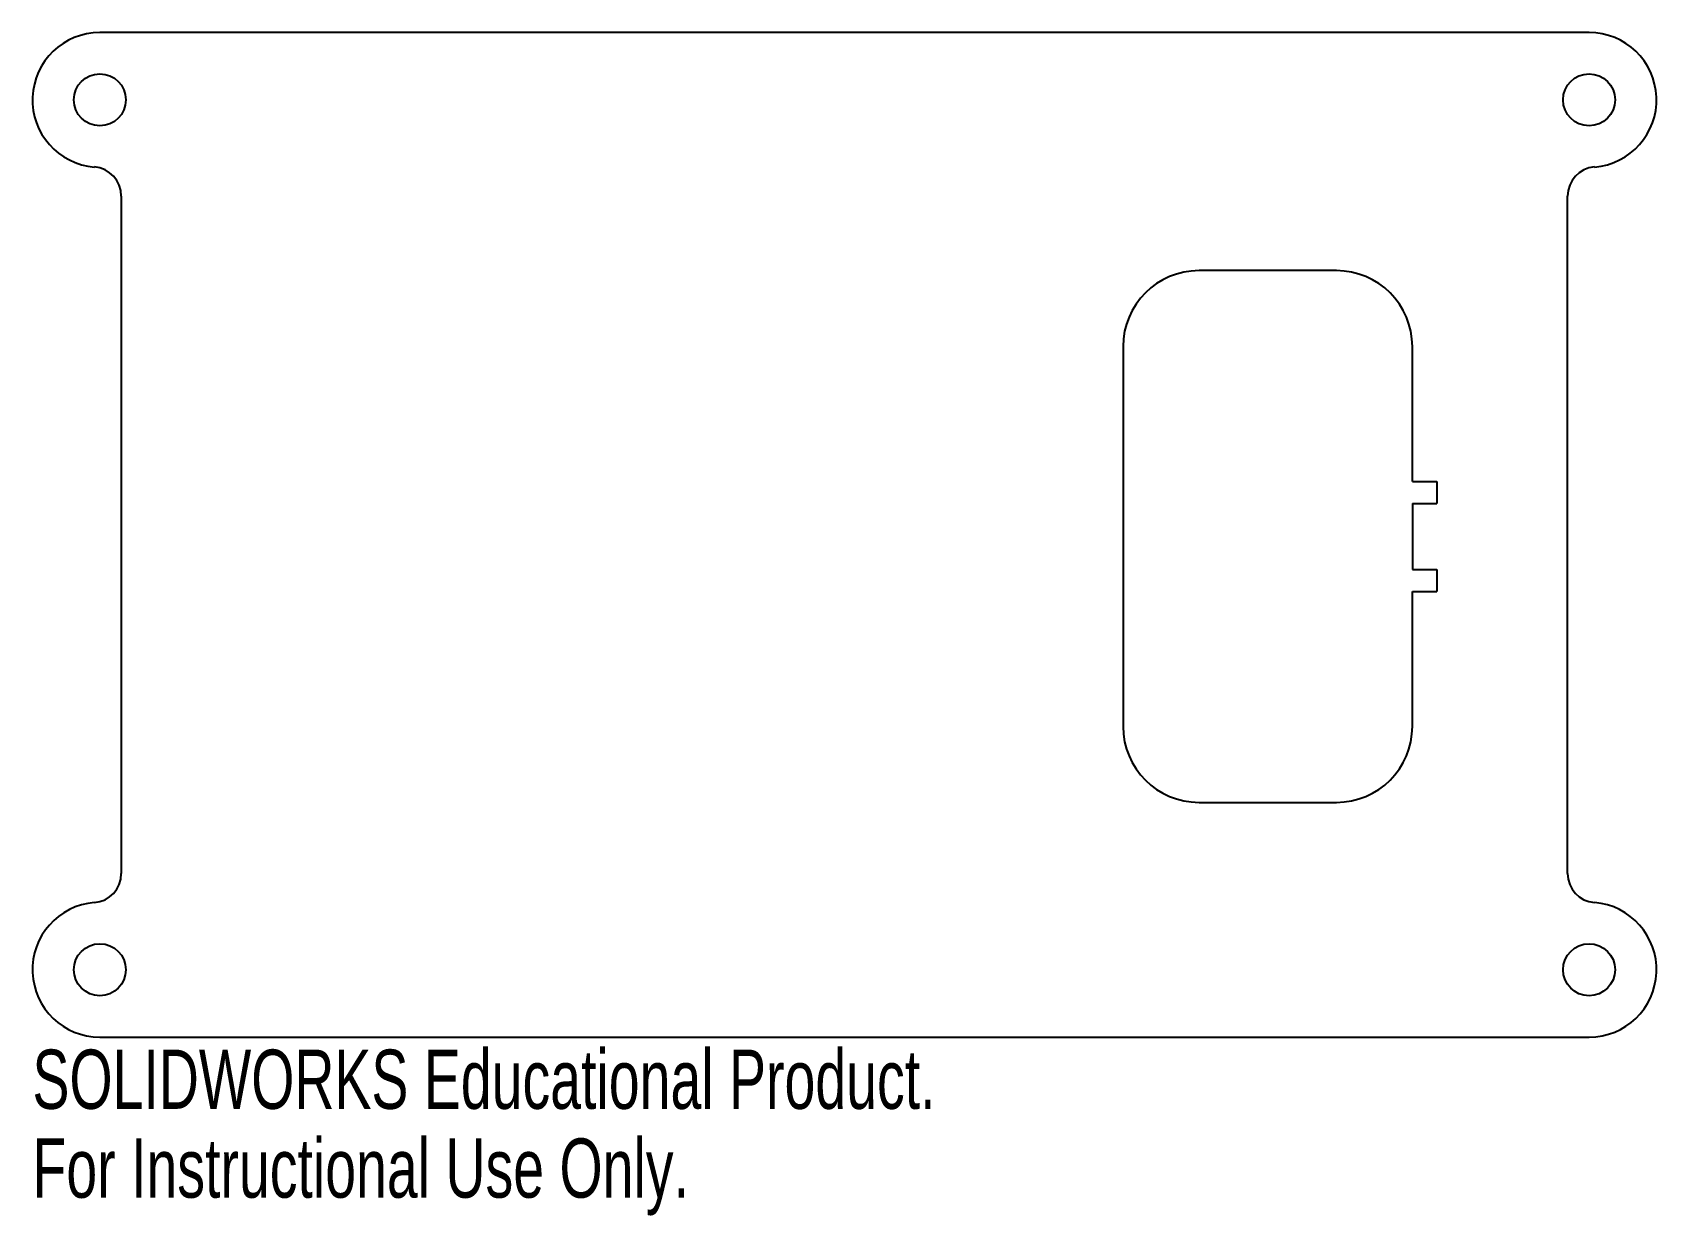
# Model space of a CAD drawing. Header units: millimetres. Extents: x -72 to 60, y -57 to 39.
import ezdxf

# ---------------------------------------------------------------- set-up
doc = ezdxf.new("R2010")
doc.units = ezdxf.units.MM
doc.styles.add('SLDTEXTSTYLE0', font='TXT', dxfattribs={"width": 0.7})

msp = doc.modelspace()

# ---------------------------------------------------------------- linework, layer by layer
at = {"color": 7, "linetype": 'Continuous', "lineweight": 25}
for p, q in [((54.58, 39.38), (-66.92, 39.38)), ((-65.17, 26.03), (-65.17, -29.27)), ((52.83, -29.27), (52.83, 26.03)), ((33.96, 19.94), (22.76, 19.94)), ((16.56, 13.74), (16.56, -17.26)), ((40.16, 2.74), (40.16, 13.74)), ((40.16, 2.74), (42.16, 2.74)), ((42.16, 2.74), (42.16, 0.94)), ((40.16, 0.94), (42.16, 0.94)), ((40.16, 0.94), (40.16, -4.46)), ((40.16, -4.46), (42.16, -4.46)), ((42.16, -4.46), (42.16, -6.26)), ((40.16, -6.26), (42.16, -6.26)), ((40.16, -17.26), (40.16, -6.26)), ((22.76, -23.46), (33.96, -23.46)), ((-66.92, -42.62), (54.58, -42.62))]:
    msp.add_line(p, q, dxfattribs=at)
for centre in [(-66.92, 33.88), (54.58, 33.88), (-66.92, -37.12), (54.58, -37.12)]:
    msp.add_circle(centre, 2.12, dxfattribs=at)
for centre, radius, start, end in [((-66.92, 33.88), 5.5, 90, 265.4144), ((54.58, 33.88), 5.5, 274.5856, 90), ((-67.55, 26.03), 2.38, 0, 85.4144), ((55.21, 26.03), 2.38, 94.5856, 180), ((22.76, 13.74), 6.2, 90, 180), ((33.96, 13.74), 6.2, 0, 90), ((22.76, -17.26), 6.2, 180, 270), ((33.96, -17.26), 6.2, 270, 0), ((-67.55, -29.27), 2.38, 274.5856, 0), ((55.21, -29.27), 2.38, 180, 265.4144), ((-66.92, -37.12), 5.5, 94.5856, 270), ((54.58, -37.12), 5.5, 270, 85.4144)]:
    msp.add_arc(centre, radius, start, end, dxfattribs=at)

# ---------------------------------------------------------------- texts
at = {"color": 7, "linetype": 'Continuous', "char_height": 4.8336, "attachment_point": 1, "style": 'SLDTEXTSTYLE0'}
for s, insert in [('SOLIDWORKS Educational Product.', (-72.42, -43.64)), ('For Instructional Use Only.', (-72.42, -50.89))]:
    msp.add_mtext(s, dxfattribs=dict(at, insert=insert))

doc.saveas('drawing.dxf')
